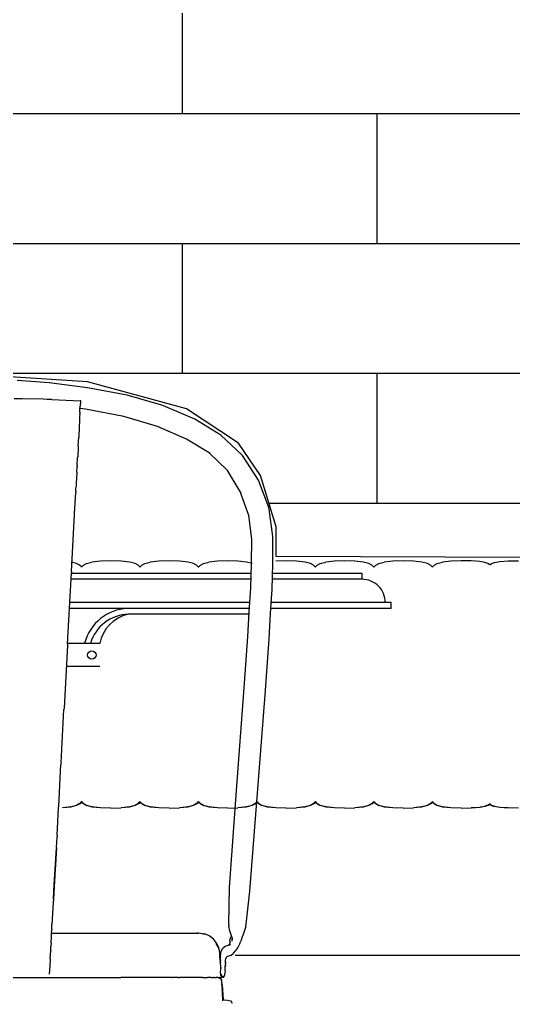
# Model space of a CAD drawing. Header units: millimetres. Extents: x 106699 to 122058, y 158555 to 162844.
# Drawn here: x 108373.5 to 108409.6, y 159706.3 to 159778.1 of the extents above; entities that cross this region are included whole.
import ezdxf

# ---------------------------------------------------------------- set-up
doc = ezdxf.new("R2010")
doc.units = ezdxf.units.MM
doc.layers.add('area', color=200, linetype='Continuous', plot=False)
doc.layers.add('S2000-002 Çizgi', color=7, linetype='Continuous')

# ---------------------------------------------------------------- blocks, each defined once
blk = doc.blocks.new('A$C058531cf')
at = {"layer": 'S2000-002 Çizgi'}
for p, q in [((35.896, 85.236), (33.56, 85.407)), ((38.699, 84.892), (35.896, 85.236)), ((41.593, 84.35), (38.699, 84.892)), ((33.935, 84.07), (33.357, 84.085)), ((35.457, 84.043), (33.935, 84.07)), ((44.203, 83.584), (41.593, 84.35)), ((35.764, 84.035), (35.457, 84.043)), ((36.099, 84.023), (35.764, 84.035)), ((36.099, 84.023), (38.157, 83.938)), ((38.11, 83.377), (38.091, 83.379)), ((38.142, 83.373), (38.128, 83.374)), ((38.149, 83.246), (38.159, 83.371)), ((38.159, 83.371), (38.15, 83.372)), ((38.179, 83.937), (38.157, 83.938)), ((38.159, 83.377), (38.17, 83.503)), ((38.159, 83.371), (38.159, 83.377)), ((38.562, 83.32), (38.159, 83.371)), ((38.17, 83.503), (38.18, 83.615)), ((38.198, 83.937), (38.179, 83.937)), ((38.18, 83.615), (38.191, 83.706)), ((38.191, 83.706), (38.2, 83.777)), ((38.213, 83.937), (38.198, 83.937)), ((38.2, 83.777), (38.207, 83.83)), ((38.207, 83.83), (38.213, 83.874)), ((38.219, 83.936), (38.213, 83.937)), ((38.216, 83.895), (38.213, 83.874)), ((38.216, 83.895), (38.217, 83.904)), ((38.217, 83.904), (38.219, 83.914)), ((38.221, 83.933), (38.219, 83.936)), ((38.219, 83.914), (38.22, 83.922)), ((38.22, 83.922), (38.221, 83.928)), ((38.221, 83.928), (38.221, 83.933)), ((44.24, 83.567), (44.203, 83.584)), ((46.532, 82.592), (44.24, 83.567)), ((38.121, 82.8), (38.118, 82.577)), ((38.129, 82.939), (38.121, 82.8)), ((38.129, 82.939), (38.131, 82.995)), ((38.138, 83.116), (38.131, 82.995)), ((38.138, 83.12), (38.139, 83.133)), ((38.138, 83.116), (38.138, 83.12)), ((38.139, 83.133), (38.149, 83.246)), ((41.349, 82.792), (38.562, 83.32)), ((43.816, 82.057), (41.349, 82.792)), ((38.092, 81.938), (38.065, 81.379)), ((38.098, 82.053), (38.092, 81.938)), ((38.11, 82.448), (38.098, 82.053)), ((38.118, 82.577), (38.11, 82.448)), ((45.928, 81.143), (43.816, 82.057)), ((48.443, 81.431), (46.532, 82.592)), ((38.024, 80.629), (38.058, 81.271)), ((38.065, 81.379), (38.058, 81.271)), ((49.977, 79.994), (48.443, 81.431)), ((38.018, 80.527), (37.983, 79.878)), ((38.024, 80.629), (38.018, 80.527)), ((47.572, 80.125), (45.928, 81.143)), ((37.947, 79.213), (37.978, 79.782)), ((37.983, 79.878), (37.978, 79.782)), ((47.646, 80.08), (47.572, 80.125)), ((48.908, 78.836), (47.572, 80.125)), ((50.017, 79.941), (49.977, 79.994)), ((51.183, 78.132), (50.017, 79.941)), ((37.92, 78.717), (37.942, 79.122)), ((37.947, 79.213), (37.942, 79.122)), ((37.899, 78.325), (37.894, 78.241)), ((37.915, 78.63), (37.899, 78.325)), ((37.92, 78.717), (37.915, 78.63)), ((49.853, 77.31), (48.908, 78.836)), ((37.857, 77.562), (37.862, 77.645)), ((37.875, 77.888), (37.862, 77.645)), ((37.88, 77.972), (37.875, 77.888)), ((37.894, 78.241), (37.88, 77.972)), ((51.925, 76.14), (51.183, 78.132)), ((37.757, 75.713), (37.84, 77.249)), ((37.845, 77.332), (37.84, 77.249)), ((37.845, 77.332), (37.857, 77.562)), ((49.907, 77.224), (49.853, 77.31)), ((50.473, 75.547), (49.853, 77.31)), ((37.526, 71.468), (37.752, 75.628)), ((37.752, 75.628), (37.757, 75.713)), ((50.686, 73.842), (50.473, 75.547)), ((51.965, 76.016), (51.925, 76.14)), ((52.236, 74.025), (51.965, 76.016)), ((52.238, 72.089), (52.236, 74.025)), ((50.683, 72.048), (50.686, 73.842)), ((50.699, 73.735), (50.686, 73.842)), ((50.616, 70.284), (50.683, 72.048)), ((52.171, 70.189), (52.236, 72.015)), ((52.236, 72.015), (52.238, 72.089)), ((37.24, 66.196), (37.521, 71.377)), ((50.656, 71.326), (37.518, 71.326)), ((37.526, 71.468), (37.521, 71.377)), ((58.739, 71.326), (52.211, 71.326)), ((50.64, 70.901), (37.495, 70.901)), ((58.739, 70.901), (52.196, 70.901)), ((50.513, 68.514), (50.616, 70.284)), ((52.067, 68.391), (52.171, 70.189)), ((50.553, 69.199), (37.403, 69.199)), ((60.866, 69.199), (52.114, 69.199)), ((50.529, 68.774), (37.38, 68.774)), ((50.503, 68.348), (41.67, 68.348)), ((50.4, 66.688), (50.513, 68.514)), ((51.953, 66.543), (52.067, 68.391)), ((60.866, 68.774), (52.089, 68.774)), ((37.234, 66.098), (36.985, 61.497)), ((37.24, 66.196), (37.234, 66.098)), ((39.594, 66.221), (37.241, 66.221)), ((50.133, 62.961), (50.4, 66.688)), ((51.683, 62.79), (51.953, 66.543)), ((39.594, 64.519), (37.149, 64.519)), ((49.567, 55.486), (50.133, 62.961)), ((51.113, 55.276), (51.683, 62.79)), ((36.768, 57.502), (36.979, 61.391)), ((36.985, 61.497), (36.979, 61.391)), ((36.768, 57.502), (36.761, 57.387)), ((36.596, 54.343), (36.761, 57.387)), ((49.076, 48.388), (49.567, 55.486)), ((50.54, 48.134), (51.113, 55.276)), ((36.481, 52.214), (36.589, 54.217)), ((36.589, 54.217), (36.596, 54.343)), ((36.431, 51.308), (36.473, 52.097)), ((36.481, 52.214), (36.473, 52.097)), ((36.404, 50.931), (36.424, 51.241)), ((36.424, 51.241), (36.411, 50.944)), ((36.431, 51.308), (36.424, 51.241)), ((36.335, 49.701), (36.404, 50.931)), ((36.384, 50.44), (36.341, 49.697)), ((36.411, 50.944), (36.384, 50.44)), ((36.341, 49.697), (36.211, 47.568)), ((36.271, 48.612), (36.335, 49.701)), ((36.211, 47.568), (36.271, 48.612)), ((49.007, 45.682), (49.076, 48.388)), ((50.257, 45.498), (50.54, 48.134)), ((36.207, 47.559), (36.172, 46.931)), ((36.211, 47.568), (36.207, 47.559)), ((36.169, 46.917), (36.147, 46.501)), ((36.172, 46.931), (36.169, 46.917)), ((36.122, 46.052), (36.106, 45.677)), ((36.125, 46.073), (36.122, 46.052)), ((36.144, 46.482), (36.125, 46.073)), ((36.147, 46.501), (36.144, 46.482)), ((36.082, 45.051), (36.092, 45.29)), ((36.093, 45.338), (36.092, 45.294)), ((36.092, 45.29), (36.092, 45.294)), ((36.093, 45.338), (36.104, 45.648)), ((36.104, 45.648), (36.106, 45.677)), ((49.007, 45.682), (49.006, 45.561)), ((49.099, 45.217), (49.006, 45.561)), ((50.051, 44.922), (50.257, 45.498)), ((36.018, 45.051), (36.034, 45.051)), ((36.049, 45.051), (36.072, 45.051)), ((36.049, 44.479), (36.062, 44.678)), ((36.062, 44.678), (36.079, 44.979)), ((36.078, 45.051), (36.082, 45.051)), ((36.081, 45.023), (36.079, 44.979)), ((36.081, 45.023), (36.082, 45.051)), ((36.082, 45.051), (46.666, 45.051)), ((46.666, 45.051), (46.67, 45.049)), ((46.67, 45.049), (46.677, 45.051)), ((46.68, 45.048), (46.675, 45.049)), ((46.677, 45.051), (46.683, 45.048)), ((46.683, 45.048), (46.68, 45.048)), ((46.686, 45.048), (46.68, 45.048)), ((46.683, 45.048), (46.686, 45.048)), ((46.686, 45.048), (46.692, 45.051)), ((46.695, 45.047), (46.691, 45.047)), ((46.692, 45.051), (46.695, 45.047)), ((46.695, 45.047), (46.7, 45.046)), ((46.7, 45.046), (46.702, 45.05)), ((46.706, 45.045), (46.7, 45.046)), ((46.702, 45.05), (46.707, 45.051)), ((46.706, 45.045), (46.702, 45.05)), ((46.706, 45.045), (46.703, 45.046)), ((46.711, 45.046), (46.706, 45.045)), ((46.707, 45.051), (46.713, 45.048)), ((46.713, 45.048), (46.711, 45.046)), ((46.713, 45.048), (46.717, 45.048)), ((46.717, 45.048), (46.721, 45.051)), ((46.721, 45.051), (46.724, 45.047)), ((46.724, 45.047), (46.729, 45.047)), ((46.729, 45.047), (46.731, 45.051)), ((46.733, 45.048), (46.729, 45.047)), ((46.733, 45.048), (46.731, 45.051)), ((46.731, 45.051), (46.736, 45.049)), ((46.739, 45.047), (46.733, 45.048)), ((46.736, 45.049), (46.741, 45.051)), ((46.741, 45.051), (46.739, 45.047)), ((46.743, 45.048), (46.739, 45.047)), ((46.741, 45.051), (46.743, 45.048)), ((46.743, 45.048), (46.748, 45.048)), ((46.748, 45.048), (46.754, 45.051)), ((46.748, 45.048), (46.762, 45.048)), ((46.754, 45.051), (46.759, 45.05)), ((46.759, 45.05), (46.762, 45.048)), ((46.768, 45.051), (46.762, 45.048)), ((46.762, 45.048), (46.765, 45.05)), ((46.765, 45.05), (46.768, 45.051)), ((46.771, 45.049), (46.768, 45.051)), ((46.768, 45.051), (46.774, 45.05)), ((46.774, 45.05), (46.771, 45.049)), ((46.774, 45.05), (46.777, 45.051)), ((46.78, 45.049), (46.774, 45.05)), ((46.777, 45.051), (46.785, 45.051)), ((46.785, 45.051), (46.78, 45.049)), ((46.785, 45.051), (46.804, 45.051)), ((47.1, 44.999), (46.804, 45.051)), ((47.1, 44.999), (47.267, 44.999)), ((47.63, 44.845), (47.267, 44.999)), ((47.914, 44.605), (47.63, 44.845)), ((48.14, 44.299), (47.914, 44.605)), ((49.097, 44.464), (49.119, 44.631)), ((49.223, 44.868), (49.099, 45.217)), ((49.147, 44.701), (49.119, 44.631)), ((49.147, 44.701), (49.223, 44.868)), ((49.273, 44.667), (49.223, 44.868)), ((49.241, 44.563), (49.275, 44.658)), ((49.252, 44.47), (49.275, 44.658)), ((49.275, 44.658), (49.273, 44.667)), ((49.281, 44.635), (49.275, 44.658)), ((49.279, 44.627), (49.281, 44.635)), ((49.292, 44.591), (49.279, 44.627)), ((50.024, 44.85), (49.894, 44.466)), ((50.024, 44.85), (50.051, 44.922)), ((36.012, 43.809), (36.022, 43.994)), ((36.023, 44.012), (36.022, 44.004)), ((36.022, 43.994), (36.022, 44.004)), ((36.023, 44.012), (36.026, 44.072)), ((36.042, 44.362), (36.026, 44.082)), ((36.026, 44.075), (36.026, 44.082)), ((36.026, 44.078), (36.026, 44.082)), ((36.026, 44.072), (36.026, 44.078)), ((36.026, 44.075), (36.026, 44.078)), ((36.026, 44.072), (36.026, 44.075)), ((36.042, 44.362), (36.047, 44.443)), ((36.047, 44.443), (36.049, 44.479)), ((48.277, 44.004), (48.098, 44.299)), ((48.274, 44.004), (48.098, 44.299)), ((48.277, 44.004), (48.101, 44.299)), ((48.277, 44.004), (48.106, 44.299)), ((48.28, 44.004), (48.106, 44.299)), ((48.28, 44.004), (48.11, 44.299)), ((48.28, 44.004), (48.115, 44.299)), ((48.28, 44.004), (48.118, 44.299)), ((48.286, 44.003), (48.121, 44.299)), ((48.28, 44.004), (48.121, 44.299)), ((48.286, 44.003), (48.125, 44.299)), ((48.286, 44.003), (48.129, 44.299)), ((48.29, 44.004), (48.134, 44.299)), ((48.286, 44.003), (48.134, 44.299)), ((48.29, 44.004), (48.14, 44.299)), ((48.34, 43.797), (48.274, 44.004)), ((48.34, 43.797), (48.277, 44.004)), ((48.34, 43.797), (48.28, 44.004)), ((48.347, 43.795), (48.28, 44.004)), ((48.347, 43.795), (48.286, 44.003)), ((48.347, 43.795), (48.29, 44.004)), ((48.483, 43.795), (48.582, 43.966)), ((48.606, 43.996), (48.582, 43.966)), ((48.606, 43.996), (48.738, 44.116)), ((48.738, 44.116), (48.887, 44.162)), ((48.887, 44.162), (49.029, 44.204)), ((49.007, 44.177), (49.029, 44.204)), ((49.029, 44.204), (49.053, 44.228)), ((49.053, 44.228), (49.094, 44.273)), ((49.07, 44.167), (49.083, 44.237)), ((49.093, 44.26), (49.083, 44.237)), ((49.097, 44.464), (49.088, 44.38)), ((49.102, 44.301), (49.088, 44.38)), ((49.093, 44.26), (49.094, 44.273)), ((49.094, 44.273), (49.098, 44.278)), ((49.102, 44.301), (49.097, 44.285)), ((49.098, 44.278), (49.097, 44.285)), ((49.104, 44.256), (49.098, 44.278)), ((49.104, 44.256), (49.102, 44.231)), ((49.55, 43.804), (49.679, 43.995)), ((49.679, 43.995), (49.815, 44.27)), ((49.815, 44.27), (49.894, 44.466)), ((35.974, 43.116), (35.93, 42.311)), ((35.975, 43.145), (35.974, 43.116)), ((35.977, 43.175), (35.975, 43.145)), ((35.977, 43.175), (36.01, 43.785)), ((36.01, 43.785), (36.011, 43.795)), ((36.012, 43.809), (36.011, 43.795)), ((48.344, 43.795), (48.34, 43.797)), ((48.353, 43.627), (48.34, 43.797)), ((48.341, 43.606), (48.356, 43.528)), ((48.36, 43.627), (48.344, 43.795)), ((48.353, 43.627), (48.344, 43.795)), ((48.36, 43.627), (48.347, 43.795)), ((48.351, 43.438), (48.353, 43.467)), ((48.351, 43.438), (48.352, 43.429)), ((48.352, 43.429), (48.352, 43.425)), ((48.352, 43.425), (48.355, 43.401)), ((48.36, 43.624), (48.353, 43.627)), ((48.357, 43.624), (48.353, 43.627)), ((48.354, 43.49), (48.353, 43.477)), ((48.356, 43.477), (48.353, 43.473)), ((48.353, 43.477), (48.353, 43.473)), ((48.353, 43.477), (48.357, 43.473)), ((48.353, 43.469), (48.357, 43.473)), ((48.353, 43.473), (48.353, 43.467)), ((48.353, 43.467), (48.357, 43.464)), ((48.355, 43.494), (48.354, 43.49)), ((48.358, 43.493), (48.354, 43.49)), ((48.354, 43.49), (48.356, 43.477)), ((48.362, 43.51), (48.355, 43.514)), ((48.355, 43.505), (48.355, 43.514)), ((48.358, 43.499), (48.355, 43.505)), ((48.358, 43.499), (48.355, 43.494)), ((48.361, 43.391), (48.355, 43.401)), ((48.357, 43.249), (48.355, 43.401)), ((48.356, 43.606), (48.36, 43.616)), ((48.356, 43.606), (48.364, 43.565)), ((48.363, 43.529), (48.356, 43.528)), ((48.356, 43.477), (48.362, 43.472)), ((48.356, 43.477), (48.364, 43.474)), ((48.357, 43.624), (48.36, 43.616)), ((48.357, 43.473), (48.362, 43.469)), ((48.357, 43.464), (48.362, 43.411)), ((48.357, 43.249), (48.38, 43.11)), ((48.358, 43.493), (48.358, 43.499)), ((48.362, 43.411), (48.358, 43.401)), ((48.361, 43.391), (48.358, 43.401)), ((48.36, 43.624), (48.36, 43.627)), ((48.36, 43.624), (48.36, 43.616)), ((48.36, 43.616), (48.36, 43.606)), ((48.36, 43.606), (48.364, 43.565)), ((48.361, 43.391), (48.361, 43.381)), ((48.361, 43.381), (48.364, 43.279)), ((48.362, 43.51), (48.364, 43.515)), ((48.362, 43.506), (48.362, 43.51)), ((48.362, 43.506), (48.365, 43.509)), ((48.362, 43.506), (48.362, 43.502)), ((48.366, 43.505), (48.362, 43.502)), ((48.362, 43.497), (48.362, 43.502)), ((48.369, 43.494), (48.362, 43.497)), ((48.364, 43.474), (48.362, 43.469)), ((48.362, 43.469), (48.368, 43.471)), ((48.362, 43.469), (48.363, 43.466)), ((48.362, 43.411), (48.362, 43.401)), ((48.364, 43.565), (48.363, 43.553)), ((48.363, 43.553), (48.365, 43.548)), ((48.364, 43.544), (48.363, 43.536)), ((48.363, 43.536), (48.365, 43.531)), ((48.365, 43.531), (48.363, 43.529)), ((48.365, 43.524), (48.363, 43.529)), ((48.363, 43.529), (48.364, 43.522)), ((48.363, 43.466), (48.368, 43.463)), ((48.365, 43.463), (48.363, 43.466)), ((48.365, 43.548), (48.364, 43.544)), ((48.367, 43.528), (48.364, 43.522)), ((48.364, 43.522), (48.364, 43.515)), ((48.364, 43.515), (48.368, 43.514)), ((48.368, 43.51), (48.364, 43.515)), ((48.365, 43.509), (48.364, 43.515)), ((48.364, 43.474), (48.369, 43.475)), ((48.365, 43.463), (48.364, 43.458)), ((48.364, 43.458), (48.365, 43.455)), ((48.365, 43.531), (48.367, 43.528)), ((48.368, 43.521), (48.365, 43.524)), ((48.365, 43.463), (48.369, 43.459)), ((48.365, 43.455), (48.369, 43.459)), ((48.365, 43.455), (48.37, 43.457)), ((48.365, 43.452), (48.365, 43.455)), ((48.366, 43.505), (48.368, 43.51)), ((48.367, 43.528), (48.368, 43.521)), ((48.367, 43.482), (48.368, 43.49)), ((48.369, 43.475), (48.367, 43.482)), ((48.368, 43.521), (48.368, 43.514)), ((48.369, 43.507), (48.368, 43.514)), ((48.368, 43.51), (48.368, 43.514)), ((48.369, 43.507), (48.368, 43.51)), ((48.368, 43.49), (48.369, 43.494)), ((48.368, 43.471), (48.371, 43.467)), ((48.368, 43.463), (48.371, 43.467)), ((48.369, 43.459), (48.368, 43.463)), ((48.368, 43.463), (48.372, 43.46)), ((48.368, 43.446), (48.372, 43.45)), ((48.368, 43.446), (48.373, 43.44)), ((48.37, 43.439), (48.368, 43.446)), ((48.369, 43.442), (48.368, 43.446)), ((48.369, 43.503), (48.369, 43.507)), ((48.369, 43.497), (48.369, 43.503)), ((48.369, 43.494), (48.369, 43.497)), ((48.37, 43.487), (48.369, 43.494)), ((48.369, 43.481), (48.37, 43.487)), ((48.37, 43.473), (48.369, 43.481)), ((48.369, 43.459), (48.372, 43.46)), ((48.371, 43.467), (48.37, 43.473)), ((48.37, 43.457), (48.372, 43.45)), ((48.371, 43.467), (48.372, 43.46)), ((48.373, 43.44), (48.371, 43.436)), ((48.371, 43.436), (48.373, 43.43)), ((48.372, 43.46), (48.373, 43.454)), ((48.372, 43.46), (48.374, 43.456)), ((48.374, 43.456), (48.372, 43.45)), ((48.373, 43.454), (48.372, 43.45)), ((48.374, 43.426), (48.373, 43.43)), ((48.374, 43.456), (48.377, 43.455)), ((48.374, 43.426), (48.383, 43.395)), ((48.374, 43.426), (48.391, 43.396)), ((48.374, 43.426), (48.395, 43.396)), ((48.377, 43.455), (48.395, 43.396)), ((48.377, 43.108), (48.382, 43.113)), ((48.38, 43.11), (48.377, 43.108)), ((48.381, 43.096), (48.377, 43.108)), ((48.378, 43.096), (48.377, 43.108)), ((48.38, 43.11), (48.382, 43.113)), ((48.384, 43.096), (48.38, 43.11)), ((48.38, 43.11), (48.381, 43.096)), ((48.382, 43.113), (48.382, 43.138)), ((48.395, 43.346), (48.383, 43.395)), ((48.384, 43.243), (48.387, 43.249)), ((48.384, 43.243), (48.385, 43.249)), ((48.384, 43.243), (48.384, 43.224)), ((48.384, 43.224), (48.384, 43.228)), ((48.384, 43.216), (48.384, 43.224)), ((48.388, 43.178), (48.384, 43.216)), ((48.385, 43.266), (48.385, 43.28)), ((48.385, 43.266), (48.385, 43.269)), ((48.385, 43.253), (48.385, 43.266)), ((48.387, 43.249), (48.385, 43.253)), ((48.389, 43.175), (48.388, 43.178)), ((48.391, 43.151), (48.389, 43.175)), ((48.401, 43.346), (48.391, 43.396)), ((48.392, 43.132), (48.391, 43.151)), ((48.392, 43.107), (48.392, 43.132)), ((48.398, 43.097), (48.392, 43.107)), ((48.407, 43.354), (48.395, 43.396)), ((48.404, 43.259), (48.395, 43.346)), ((48.398, 43.097), (48.405, 43.106)), ((48.406, 43.333), (48.401, 43.346)), ((48.401, 43.166), (48.404, 43.252)), ((48.404, 43.349), (48.407, 43.354)), ((48.404, 43.349), (48.404, 43.345)), ((48.406, 43.333), (48.404, 43.345)), ((48.404, 43.259), (48.405, 43.313)), ((48.404, 43.252), (48.404, 43.259)), ((48.409, 43.157), (48.404, 43.252)), ((48.406, 43.333), (48.405, 43.313)), ((48.418, 43.252), (48.405, 43.313)), ((48.414, 43.252), (48.405, 43.313)), ((48.405, 43.106), (48.409, 43.157)), ((48.407, 43.354), (48.421, 43.541)), ((48.41, 43.085), (48.416, 43.106)), ((48.41, 43.085), (48.413, 43.105)), ((48.413, 43.105), (48.419, 43.154)), ((48.418, 43.233), (48.414, 43.252)), ((48.415, 43.157), (48.418, 43.16)), ((48.419, 43.154), (48.415, 43.157)), ((48.416, 43.207), (48.418, 43.233)), ((48.416, 43.193), (48.416, 43.207)), ((48.417, 43.179), (48.416, 43.193)), ((48.416, 43.106), (48.418, 43.156)), ((48.416, 43.106), (48.419, 43.154)), ((48.417, 43.176), (48.417, 43.179)), ((48.418, 43.168), (48.417, 43.176)), ((48.418, 43.233), (48.418, 43.252)), ((48.418, 43.16), (48.418, 43.168)), ((48.418, 43.156), (48.418, 43.16)), ((48.421, 43.541), (48.468, 43.74)), ((48.483, 43.795), (48.468, 43.74)), ((48.785, 43.094), (48.803, 43.192)), ((48.793, 43.168), (48.803, 43.192)), ((48.803, 43.192), (48.843, 43.293)), ((48.821, 43.268), (48.843, 43.293)), ((48.843, 43.293), (48.91, 43.369)), ((48.91, 43.369), (49.039, 43.407)), ((49.039, 43.407), (49.188, 43.449)), ((49.188, 43.449), (49.337, 43.565)), ((49.337, 43.565), (49.368, 43.591)), ((49.368, 43.591), (49.515, 43.755)), ((49.515, 43.755), (49.55, 43.804)), ((48.378, 43.096), (48.378, 43.072)), ((48.379, 43.069), (48.378, 43.072)), ((48.379, 43.055), (48.379, 43.069)), ((48.379, 43.055), (48.389, 43.033)), ((48.381, 43.096), (48.389, 43.033)), ((48.382, 43.023), (48.387, 43.03)), ((48.384, 43.096), (48.389, 43.033)), ((48.393, 42.993), (48.384, 43.003)), ((48.387, 43.03), (48.389, 43.033)), ((48.387, 43.03), (48.39, 43.023)), ((48.39, 43.023), (48.388, 43.019)), ((48.392, 43.008), (48.388, 43.019)), ((48.389, 43.033), (48.396, 43.044)), ((48.39, 43.02), (48.396, 43.028)), ((48.39, 43.023), (48.396, 43.028)), ((48.39, 43.023), (48.39, 43.02)), ((48.392, 43.008), (48.39, 43.02)), ((48.391, 43.003), (48.392, 43.008)), ((48.395, 42.997), (48.391, 43.003)), ((48.393, 43.004), (48.392, 43.008)), ((48.395, 43.002), (48.393, 43.004)), ((48.395, 42.997), (48.393, 43.004)), ((48.397, 42.984), (48.393, 42.993)), ((48.4, 43.064), (48.395, 43.059)), ((48.395, 43.059), (48.396, 43.063)), ((48.401, 43.057), (48.395, 43.059)), ((48.395, 43.059), (48.396, 43.057)), ((48.401, 43), (48.395, 43.002)), ((48.395, 42.892), (48.398, 42.971)), ((48.401, 43.077), (48.396, 43.072)), ((48.4, 43.068), (48.396, 43.072)), ((48.396, 43.068), (48.4, 43.072)), ((48.396, 43.072), (48.396, 43.068)), ((48.396, 43.068), (48.397, 43.07)), ((48.396, 43.063), (48.4, 43.068)), ((48.396, 43.063), (48.396, 43.068)), ((48.401, 43.06), (48.396, 43.063)), ((48.396, 43.057), (48.401, 43.06)), ((48.401, 43.053), (48.396, 43.057)), ((48.397, 43.05), (48.396, 43.057)), ((48.396, 43.044), (48.401, 43.049)), ((48.396, 43.031), (48.401, 43.035)), ((48.396, 43.031), (48.397, 43.034)), ((48.401, 43.03), (48.396, 43.031)), ((48.396, 43.028), (48.396, 43.031)), ((48.4, 43.026), (48.396, 43.031)), ((48.397, 43.076), (48.398, 43.081)), ((48.401, 43.077), (48.397, 43.07)), ((48.397, 43.07), (48.4, 43.064)), ((48.401, 43.049), (48.397, 43.053)), ((48.401, 43.049), (48.397, 43.05)), ((48.397, 43.034), (48.401, 43.039)), ((48.401, 43.03), (48.397, 43.034)), ((48.401, 42.992), (48.397, 42.984)), ((48.398, 42.971), (48.397, 42.984)), ((48.398, 43.097), (48.398, 43.081)), ((48.398, 43.09), (48.398, 43.097)), ((48.401, 43.077), (48.398, 43.081)), ((48.401, 43.053), (48.398, 43.059)), ((48.4, 43.072), (48.401, 43.077)), ((48.4, 43.072), (48.4, 43.068)), ((48.4, 43.064), (48.4, 43.068)), ((48.401, 43.06), (48.4, 43.064)), ((48.4, 43.023), (48.401, 43.03)), ((48.4, 43.026), (48.401, 43.03)), ((48.4, 43.023), (48.4, 43.026)), ((48.4, 43.017), (48.4, 43.023)), ((48.4, 43.013), (48.4, 43.017)), ((48.401, 43.011), (48.4, 43.013)), ((48.401, 43.053), (48.401, 43.06)), ((48.401, 43.053), (48.401, 43.057)), ((48.401, 43.049), (48.401, 43.053)), ((48.401, 43.049), (48.401, 43.039)), ((48.401, 43.035), (48.401, 43.039)), ((48.401, 43), (48.401, 43.011)), ((48.401, 42.997), (48.401, 43)), ((48.401, 42.992), (48.401, 42.997)), ((48.402, 42.989), (48.401, 42.997)), ((48.402, 42.989), (48.401, 42.992)), ((48.409, 42.938), (48.402, 42.989)), ((48.409, 42.924), (48.409, 42.938)), ((48.409, 42.924), (48.409, 42.928)), ((48.409, 42.918), (48.409, 42.924)), ((48.41, 42.914), (48.409, 42.918)), ((48.409, 42.909), (48.41, 42.914)), ((48.409, 42.909), (48.409, 42.901)), ((48.412, 42.896), (48.409, 42.901)), ((48.41, 43.065), (48.41, 43.085)), ((48.41, 42.893), (48.412, 42.896)), ((48.41, 42.888), (48.413, 42.893)), ((48.41, 42.888), (48.41, 42.893)), ((48.414, 42.875), (48.41, 42.888)), ((48.41, 42.888), (48.411, 42.874)), ((48.41, 42.87), (48.414, 42.875)), ((48.41, 42.87), (48.411, 42.874)), ((48.414, 42.819), (48.41, 42.87)), ((48.414, 42.872), (48.411, 42.874)), ((48.413, 42.893), (48.412, 42.896)), ((48.414, 42.872), (48.414, 42.875)), ((48.414, 42.819), (48.414, 42.872)), ((48.423, 42.701), (48.414, 42.819)), ((48.425, 42.703), (48.414, 42.819)), ((48.427, 42.694), (48.423, 42.701)), ((48.423, 42.689), (48.427, 42.694)), ((48.427, 42.684), (48.423, 42.689)), ((48.427, 42.694), (48.425, 42.703)), ((48.426, 42.649), (48.427, 42.68)), ((48.431, 42.595), (48.426, 42.649)), ((48.427, 42.691), (48.427, 42.694)), ((48.427, 42.684), (48.427, 42.691)), ((48.427, 42.686), (48.427, 42.691)), ((48.427, 42.68), (48.427, 42.684)), ((48.427, 42.673), (48.427, 42.68)), ((48.433, 42.575), (48.431, 42.595)), ((48.433, 42.564), (48.433, 42.575)), ((48.435, 42.561), (48.433, 42.564)), ((48.435, 42.561), (48.438, 42.534)), ((48.435, 42.373), (48.437, 42.386)), ((48.435, 42.373), (48.44, 42.386)), ((48.436, 42.528), (48.438, 42.534)), ((48.443, 42.477), (48.436, 42.528)), ((48.44, 42.477), (48.436, 42.528)), ((48.437, 42.415), (48.438, 42.449)), ((48.438, 42.411), (48.437, 42.415)), ((48.437, 42.386), (48.438, 42.411)), ((48.438, 42.534), (48.438, 42.541)), ((48.44, 42.473), (48.438, 42.449)), ((48.44, 42.386), (48.438, 42.411)), ((48.44, 42.473), (48.44, 42.477)), ((48.44, 42.473), (48.443, 42.477)), ((48.741, 42.945), (48.757, 42.919)), ((48.741, 42.303), (48.747, 42.404)), ((48.748, 42.613), (48.743, 42.608)), ((48.747, 42.404), (48.752, 42.496)), ((48.748, 42.613), (48.76, 42.634)), ((48.752, 42.496), (48.758, 42.593)), ((48.757, 42.919), (48.762, 42.895)), ((48.758, 42.593), (48.76, 42.634)), ((48.76, 42.634), (48.764, 42.641)), ((48.763, 42.707), (48.765, 42.754)), ((48.764, 42.641), (48.763, 42.707)), ((48.773, 42.685), (48.764, 42.641)), ((48.765, 42.754), (48.768, 42.784)), ((48.778, 42.972), (48.768, 42.808)), ((48.775, 42.775), (48.768, 42.808)), ((48.768, 42.784), (48.768, 42.808)), ((48.773, 42.685), (48.775, 42.775)), ((48.778, 42.972), (48.785, 43.094)), ((33.252, 41.811), (41.13, 41.811)), ((35.913, 42.056), (35.914, 42.072)), ((35.914, 42.072), (35.918, 42.135)), ((35.918, 42.135), (35.92, 42.161)), ((35.92, 42.161), (35.924, 42.219)), ((35.93, 42.311), (35.924, 42.219)), ((41.13, 41.811), (41.134, 41.811)), ((41.134, 41.811), (41.138, 41.811)), ((44.824, 41.811), (41.138, 41.811)), ((44.824, 41.811), (44.885, 41.811)), ((44.973, 41.811), (44.885, 41.811)), ((45.315, 41.811), (44.973, 41.811)), ((45.315, 41.811), (45.409, 41.811)), ((46.629, 41.811), (45.409, 41.811)), ((46.666, 41.811), (46.629, 41.811)), ((47.103, 41.811), (46.666, 41.811)), ((47.103, 41.811), (47.128, 41.811)), ((47.128, 41.811), (47.166, 41.811)), ((47.166, 41.811), (47.372, 41.811)), ((47.372, 41.811), (47.449, 41.81)), ((47.667, 41.811), (47.449, 41.81)), ((47.723, 41.811), (47.667, 41.811)), ((47.723, 41.811), (47.751, 41.811)), ((47.751, 41.811), (47.792, 41.811)), ((47.792, 41.811), (47.805, 41.81)), ((47.805, 41.81), (47.824, 41.811)), ((47.824, 41.811), (47.832, 41.811)), ((47.832, 41.811), (47.836, 41.811)), ((47.836, 41.811), (47.856, 41.811)), ((47.856, 41.811), (47.868, 41.811)), ((47.868, 41.811), (47.888, 41.811)), ((47.895, 41.811), (47.888, 41.811)), ((47.895, 41.811), (47.901, 41.811)), ((47.909, 41.811), (47.901, 41.811)), ((47.955, 41.811), (47.909, 41.811)), ((47.973, 41.811), (47.955, 41.811)), ((47.976, 41.811), (47.973, 41.811)), ((47.976, 41.811), (48, 41.811)), ((48, 41.811), (48.009, 41.811)), ((48.009, 41.811), (48.061, 41.81)), ((48.061, 41.81), (48.102, 41.811)), ((48.111, 41.811), (48.102, 41.811)), ((48.129, 41.811), (48.111, 41.811)), ((48.206, 41.811), (48.129, 41.811)), ((48.206, 41.811), (48.215, 41.81)), ((48.232, 41.811), (48.215, 41.81)), ((48.232, 41.811), (48.238, 41.811)), ((48.238, 41.811), (48.245, 41.811)), ((48.245, 41.811), (48.256, 41.811)), ((48.256, 41.811), (48.261, 41.811)), ((48.261, 41.811), (48.267, 41.811)), ((48.267, 41.811), (48.27, 41.811)), ((48.274, 41.811), (48.267, 41.811)), ((48.27, 41.811), (48.274, 41.811)), ((48.274, 41.811), (48.277, 41.811)), ((48.277, 41.811), (48.281, 41.811)), ((48.281, 41.811), (48.287, 41.811)), ((48.287, 41.811), (48.29, 41.811)), ((48.29, 41.811), (48.293, 41.811)), ((48.293, 41.811), (48.309, 41.811)), ((48.309, 41.811), (48.312, 41.811)), ((48.312, 41.811), (48.318, 41.811)), ((48.318, 41.811), (48.334, 41.811)), ((48.34, 41.746), (48.318, 41.811)), ((48.36, 41.811), (48.334, 41.811)), ((48.404, 41.725), (48.34, 41.746)), ((48.36, 41.811), (48.457, 41.823)), ((48.469, 41.712), (48.404, 41.725)), ((48.413, 42.108), (48.415, 42.146)), ((48.413, 42.108), (48.416, 42.085)), ((48.413, 42.083), (48.416, 42.085)), ((48.422, 42.062), (48.413, 42.083)), ((48.415, 42.146), (48.417, 42.15)), ((48.422, 42.062), (48.416, 42.085)), ((48.417, 42.156), (48.418, 42.196)), ((48.417, 42.15), (48.417, 42.156)), ((48.418, 42.213), (48.419, 42.235)), ((48.418, 42.196), (48.418, 42.213)), ((48.419, 42.235), (48.437, 42.367)), ((48.439, 41.983), (48.422, 42.062)), ((48.422, 42.062), (48.442, 41.984)), ((48.437, 42.367), (48.435, 42.373)), ((48.472, 41.918), (48.439, 41.983)), ((48.442, 41.984), (48.472, 41.918)), ((48.457, 41.823), (48.486, 41.861)), ((48.493, 41.673), (48.469, 41.712)), ((48.489, 41.673), (48.469, 41.712)), ((48.487, 41.992), (48.472, 42.05)), ((48.472, 41.918), (48.473, 41.915)), ((48.473, 41.915), (48.508, 41.868)), ((48.486, 41.861), (48.473, 41.915)), ((48.497, 41.97), (48.487, 41.992)), ((48.488, 41.621), (48.489, 41.673)), ((48.488, 41.621), (48.493, 41.673)), ((48.492, 41.621), (48.493, 41.673)), ((48.496, 41.621), (48.493, 41.673)), ((48.508, 41.868), (48.548, 41.84)), ((48.547, 41.882), (48.531, 41.905)), ((48.548, 41.84), (48.588, 41.831)), ((48.588, 41.831), (48.626, 41.845)), ((48.591, 41.853), (48.589, 41.854)), ((48.623, 41.87), (48.618, 41.862)), ((48.626, 41.845), (48.661, 41.878)), ((48.641, 41.906), (48.637, 41.899)), ((48.656, 41.949), (48.65, 41.932)), ((48.661, 41.878), (48.69, 41.932)), ((48.69, 41.932), (48.698, 41.957)), ((48.712, 42.002), (48.698, 41.957)), ((48.712, 42.002), (48.72, 42.027)), ((48.72, 42.027), (48.731, 42.108)), ((48.741, 42.303), (48.731, 42.108)), ((48.486, 41.569), (48.488, 41.621)), ((48.494, 41.569), (48.492, 41.621)), ((48.498, 41.569), (48.492, 41.621)), ((48.501, 41.569), (48.496, 41.621)), ((48.498, 41.569), (48.496, 41.621)), ((48.502, 41.497), (48.498, 41.569)), ((48.502, 41.497), (48.501, 41.569)), ((48.502, 41.477), (48.502, 41.497)), ((48.505, 41.444), (48.502, 41.477)), ((48.506, 41.438), (48.503, 41.433)), ((48.503, 41.433), (48.506, 41.429)), ((48.506, 41.438), (48.505, 41.444)), ((48.506, 41.429), (48.506, 41.426)), ((48.506, 41.426), (48.506, 41.418)), ((48.506, 41.418), (48.506, 41.415)), ((48.506, 41.415), (48.507, 41.407)), ((48.507, 41.407), (48.507, 41.398)), ((48.507, 41.398), (48.507, 41.394)), ((48.507, 41.394), (48.508, 41.373)), ((48.509, 41.356), (48.508, 41.373)), ((48.521, 41.292), (48.509, 41.356)), ((48.524, 41.15), (48.509, 41.356)), ((48.521, 41.292), (48.602, 40.191)), ((48.521, 41.139), (48.523, 41.144)), ((48.521, 41.136), (48.521, 41.139)), ((48.523, 41.135), (48.521, 41.139)), ((48.523, 41.144), (48.524, 41.15)), ((48.523, 41.144), (48.524, 41.14)), ((48.523, 41.135), (48.524, 41.14)), ((48.525, 41.107), (48.523, 41.135)), ((48.525, 41.107), (48.525, 41.073)), ((48.526, 41.054), (48.525, 41.073)), ((48.526, 41.054), (48.527, 41.018)), ((48.528, 41.002), (48.527, 41.018)), ((48.532, 40.989), (48.528, 41.002)), ((48.529, 40.969), (48.532, 40.989)), ((48.529, 40.969), (48.532, 40.916)), ((48.543, 40.838), (48.532, 40.989)), ((48.532, 40.916), (48.534, 40.888)), ((48.543, 40.838), (48.534, 40.888)), ((48.543, 40.817), (48.54, 40.839)), ((48.543, 40.838), (48.543, 40.817)), ((48.545, 40.797), (48.543, 40.817)), ((48.545, 40.791), (48.545, 40.797)), ((48.545, 40.755), (48.545, 40.791)), ((48.555, 40.639), (48.545, 40.755)), ((48.549, 40.64), (48.545, 40.755)), ((48.553, 40.533), (48.549, 40.64)), ((48.553, 40.519), (48.553, 40.533)), ((48.556, 40.601), (48.555, 40.639)), ((48.563, 40.504), (48.556, 40.601)), ((48.557, 40.44), (48.558, 40.446)), ((48.557, 40.44), (48.568, 40.259)), ((48.563, 40.504), (48.565, 40.46)), ((48.57, 40.385), (48.565, 40.46)), ((48.575, 40.128), (48.568, 40.259)), ((48.57, 40.385), (48.573, 40.328)), ((48.576, 40.284), (48.573, 40.328)), ((48.576, 40.284), (48.579, 40.217)), ((48.574, 40.117), (48.575, 40.128)), ((48.58, 40.203), (48.579, 40.217)), ((48.58, 40.197), (48.58, 40.203)), ((48.602, 40.191), (48.58, 40.203)), ((48.602, 40.191), (48.603, 40.183)), ((48.669, 40.153), (48.602, 40.191)), ((48.929, 40.148), (48.669, 40.153)), ((49.191, 40.098), (48.929, 40.148)), ((49.286, 39.914), (49.191, 40.098))]:
    blk.add_line(p, q, dxfattribs=at)
at = {"layer": 'S2000-002 Çizgi', "color": 8, "true_color": 0x7a7a7a}
for p, q in [((37.907, 72.046), (37.512, 72.155)), ((38.125, 71.927), (37.907, 72.046)), ((38.225, 71.829), (38.125, 71.927)), ((38.305, 71.829), (38.405, 71.927)), ((38.405, 71.927), (38.622, 72.046)), ((38.622, 72.046), (39.017, 72.155)), ((39.649, 72.22), (39.017, 72.155)), ((40.399, 72.242), (39.649, 72.22)), ((41.148, 72.22), (40.399, 72.242)), ((41.78, 72.155), (41.148, 72.22)), ((42.175, 72.046), (41.78, 72.155)), ((42.393, 71.927), (42.175, 72.046)), ((42.492, 71.829), (42.393, 71.927)), ((42.573, 71.829), (42.672, 71.927)), ((42.672, 71.927), (42.89, 72.046)), ((42.89, 72.046), (43.285, 72.155)), ((43.916, 72.22), (43.285, 72.155)), ((44.666, 72.242), (43.916, 72.22)), ((45.416, 72.22), (44.666, 72.242)), ((46.047, 72.155), (45.416, 72.22)), ((46.442, 72.046), (46.047, 72.155)), ((46.66, 71.927), (46.442, 72.046)), ((46.759, 71.829), (46.66, 71.927)), ((46.84, 71.829), (46.94, 71.927)), ((46.94, 71.927), (47.157, 72.046)), ((47.157, 72.046), (47.552, 72.155)), ((48.184, 72.22), (47.552, 72.155)), ((48.933, 72.242), (48.184, 72.22)), ((49.683, 72.22), (48.933, 72.242)), ((50.315, 72.155), (49.683, 72.22)), ((50.71, 72.046), (50.315, 72.155)), ((53.201, 72.242), (52.451, 72.22)), ((53.951, 72.22), (53.201, 72.242)), ((54.582, 72.155), (53.951, 72.22)), ((54.977, 72.046), (54.582, 72.155)), ((55.195, 71.927), (54.977, 72.046)), ((55.294, 71.829), (55.195, 71.927)), ((55.375, 71.829), (55.474, 71.927)), ((55.474, 71.927), (55.692, 72.046)), ((55.692, 72.046), (56.087, 72.155)), ((56.719, 72.22), (56.087, 72.155)), ((57.468, 72.242), (56.719, 72.22)), ((58.218, 72.22), (57.468, 72.242)), ((58.85, 72.155), (58.218, 72.22)), ((59.245, 72.046), (58.85, 72.155)), ((59.462, 71.927), (59.245, 72.046)), ((59.562, 71.829), (59.462, 71.927)), ((59.642, 71.829), (59.742, 71.927)), ((59.742, 71.927), (59.96, 72.046)), ((59.96, 72.046), (60.355, 72.155)), ((60.986, 72.22), (60.355, 72.155)), ((61.736, 72.242), (60.986, 72.22)), ((62.486, 72.22), (61.736, 72.242)), ((63.117, 72.155), (62.486, 72.22)), ((63.512, 72.046), (63.117, 72.155)), ((63.73, 71.927), (63.512, 72.046)), ((63.829, 71.829), (63.73, 71.927)), ((63.91, 71.829), (64.008, 71.927)), ((64.008, 71.927), (64.223, 72.046)), ((64.223, 72.046), (64.612, 72.155)), ((65.234, 72.22), (64.612, 72.155)), ((65.971, 72.246), (65.234, 72.22)), ((66.709, 72.236), (65.971, 72.246)), ((67.329, 72.194), (66.709, 72.236)), ((67.717, 72.124), (67.329, 72.194)), ((67.929, 72.048), (67.717, 72.124)), ((68.025, 71.985), (67.929, 72.048)), ((68.063, 71.957), (68.025, 71.985)), ((68.063, 71.957), (68.1, 71.985)), ((68.1, 71.985), (68.196, 72.048)), ((68.196, 72.048), (68.409, 72.124)), ((68.409, 72.124), (68.796, 72.194)), ((68.796, 72.194), (69.417, 72.236)), ((69.417, 72.236), (70.154, 72.246)), ((38.265, 71.786), (38.225, 71.829)), ((38.265, 71.786), (38.305, 71.829)), ((42.532, 71.786), (42.492, 71.829)), ((42.532, 71.786), (42.573, 71.829)), ((46.8, 71.786), (46.759, 71.829)), ((46.8, 71.786), (46.84, 71.829)), ((55.335, 71.786), (55.294, 71.829)), ((55.335, 71.786), (55.375, 71.829)), ((59.602, 71.786), (59.562, 71.829)), ((59.602, 71.786), (59.642, 71.829)), ((63.87, 71.786), (63.829, 71.829)), ((63.87, 71.786), (63.91, 71.829)), ((38.125, 54.522), (38.225, 54.622)), ((38.225, 54.622), (38.232, 54.636)), ((38.265, 54.624), (38.225, 54.583)), ((38.232, 54.636), (38.265, 54.666)), ((38.265, 54.672), (38.265, 54.666)), ((38.265, 54.666), (38.298, 54.636)), ((38.305, 54.583), (38.265, 54.624)), ((38.298, 54.636), (38.305, 54.622)), ((38.321, 54.611), (38.305, 54.622)), ((38.405, 54.526), (38.321, 54.611)), ((42.393, 54.522), (42.476, 54.611)), ((42.476, 54.611), (42.492, 54.622)), ((42.5, 54.636), (42.492, 54.627)), ((42.492, 54.622), (42.492, 54.627)), ((42.532, 54.624), (42.492, 54.583)), ((42.5, 54.636), (42.532, 54.666)), ((42.532, 54.666), (42.532, 54.672)), ((42.532, 54.666), (42.573, 54.627)), ((42.573, 54.583), (42.532, 54.624)), ((42.573, 54.627), (42.573, 54.622)), ((42.672, 54.522), (42.573, 54.622)), ((42.672, 54.526), (42.573, 54.622)), ((46.66, 54.522), (46.759, 54.622)), ((46.66, 54.526), (46.759, 54.622)), ((46.759, 54.627), (46.8, 54.666)), ((46.759, 54.622), (46.759, 54.627)), ((46.8, 54.624), (46.759, 54.583)), ((46.8, 54.672), (46.8, 54.666)), ((46.8, 54.666), (46.833, 54.636)), ((46.84, 54.583), (46.8, 54.624)), ((46.84, 54.627), (46.833, 54.636)), ((46.84, 54.627), (46.84, 54.622)), ((46.856, 54.611), (46.84, 54.622)), ((46.94, 54.522), (46.856, 54.611)), ((50.927, 54.522), (51.027, 54.622)), ((51.034, 54.636), (51.027, 54.627)), ((51.027, 54.622), (51.027, 54.627)), ((51.067, 54.624), (51.027, 54.583)), ((51.034, 54.636), (51.067, 54.666)), ((51.067, 54.666), (51.067, 54.672)), ((51.067, 54.666), (51.1, 54.636)), ((51.108, 54.583), (51.067, 54.624)), ((51.1, 54.636), (51.108, 54.622)), ((51.207, 54.522), (51.108, 54.622)), ((55.195, 54.522), (55.294, 54.622)), ((55.294, 54.622), (55.302, 54.636)), ((55.335, 54.624), (55.294, 54.583)), ((55.302, 54.636), (55.335, 54.666)), ((55.335, 54.666), (55.335, 54.672)), ((55.335, 54.666), (55.367, 54.636)), ((55.375, 54.583), (55.335, 54.624)), ((55.367, 54.636), (55.375, 54.622)), ((55.391, 54.611), (55.375, 54.622)), ((55.474, 54.526), (55.391, 54.611)), ((59.462, 54.522), (59.546, 54.611)), ((59.546, 54.611), (59.562, 54.622)), ((59.569, 54.636), (59.562, 54.627)), ((59.562, 54.622), (59.562, 54.627)), ((59.602, 54.624), (59.562, 54.583)), ((59.569, 54.636), (59.602, 54.666)), ((59.602, 54.666), (59.602, 54.672)), ((59.602, 54.666), (59.642, 54.627)), ((59.642, 54.583), (59.602, 54.624)), ((59.642, 54.627), (59.642, 54.622)), ((59.742, 54.522), (59.642, 54.622)), ((59.742, 54.526), (59.642, 54.622)), ((63.73, 54.522), (63.829, 54.622)), ((63.73, 54.526), (63.829, 54.622)), ((63.829, 54.627), (63.87, 54.666)), ((63.829, 54.622), (63.829, 54.627)), ((63.87, 54.624), (63.829, 54.583)), ((63.87, 54.672), (63.87, 54.666)), ((63.87, 54.666), (63.902, 54.636)), ((63.91, 54.583), (63.87, 54.624)), ((63.91, 54.627), (63.902, 54.636)), ((63.91, 54.622), (63.91, 54.627)), ((63.925, 54.611), (63.91, 54.622)), ((64.008, 54.522), (63.925, 54.611)), ((36.881, 54.223), (37.512, 54.29)), ((37.512, 54.274), (36.881, 54.213)), ((37.512, 54.29), (37.907, 54.401)), ((37.907, 54.377), (37.512, 54.274)), ((38.125, 54.522), (37.907, 54.401)), ((38.125, 54.49), (37.907, 54.377)), ((38.125, 54.49), (38.225, 54.583)), ((38.405, 54.49), (38.305, 54.583)), ((38.405, 54.522), (38.405, 54.526)), ((38.405, 54.522), (38.622, 54.401)), ((38.405, 54.49), (38.622, 54.377)), ((38.622, 54.401), (39.017, 54.29)), ((39.017, 54.274), (38.622, 54.377)), ((39.017, 54.29), (39.649, 54.223)), ((39.649, 54.213), (39.017, 54.274)), ((40.399, 54.192), (39.649, 54.213)), ((40.399, 54.192), (41.148, 54.213)), ((41.148, 54.223), (41.78, 54.29)), ((41.78, 54.274), (41.148, 54.213)), ((41.78, 54.29), (42.175, 54.401)), ((42.175, 54.377), (41.78, 54.274)), ((42.393, 54.522), (42.175, 54.401)), ((42.393, 54.49), (42.175, 54.377)), ((42.393, 54.49), (42.492, 54.583)), ((42.672, 54.49), (42.573, 54.583)), ((42.672, 54.522), (42.89, 54.401)), ((42.672, 54.49), (42.89, 54.377)), ((42.89, 54.401), (43.285, 54.29)), ((43.285, 54.274), (42.89, 54.377)), ((43.285, 54.29), (43.916, 54.223)), ((43.916, 54.213), (43.285, 54.274)), ((44.666, 54.192), (43.916, 54.213)), ((44.666, 54.192), (45.416, 54.213)), ((45.416, 54.223), (46.047, 54.29)), ((46.047, 54.274), (45.416, 54.213)), ((46.047, 54.29), (46.442, 54.401)), ((46.442, 54.377), (46.047, 54.274)), ((46.66, 54.522), (46.442, 54.401)), ((46.66, 54.49), (46.442, 54.377)), ((46.66, 54.49), (46.759, 54.583)), ((46.94, 54.49), (46.84, 54.583)), ((46.94, 54.522), (47.157, 54.401)), ((46.94, 54.49), (47.157, 54.377)), ((47.157, 54.401), (47.552, 54.29)), ((47.552, 54.274), (47.157, 54.377)), ((47.552, 54.29), (48.184, 54.223)), ((48.184, 54.213), (47.552, 54.274)), ((48.933, 54.192), (48.184, 54.213)), ((48.933, 54.192), (49.683, 54.213)), ((49.683, 54.223), (50.315, 54.29)), ((50.315, 54.274), (49.683, 54.213)), ((50.315, 54.29), (50.71, 54.401)), ((50.71, 54.377), (50.315, 54.274)), ((50.927, 54.522), (50.71, 54.401)), ((50.927, 54.49), (50.71, 54.377)), ((50.927, 54.49), (51.027, 54.583)), ((51.207, 54.49), (51.108, 54.583)), ((51.207, 54.522), (51.425, 54.401)), ((51.207, 54.49), (51.425, 54.377)), ((51.425, 54.401), (51.82, 54.29)), ((51.82, 54.274), (51.425, 54.377)), ((51.82, 54.29), (52.451, 54.223)), ((52.451, 54.213), (51.82, 54.274)), ((53.201, 54.192), (52.451, 54.213)), ((53.201, 54.192), (53.951, 54.213)), ((53.951, 54.223), (54.582, 54.29)), ((54.582, 54.274), (53.951, 54.213)), ((54.582, 54.29), (54.977, 54.401)), ((54.977, 54.377), (54.582, 54.274)), ((55.195, 54.522), (54.977, 54.401)), ((55.195, 54.49), (54.977, 54.377)), ((55.195, 54.49), (55.294, 54.583)), ((55.474, 54.49), (55.375, 54.583)), ((55.474, 54.522), (55.474, 54.526)), ((55.474, 54.522), (55.692, 54.401)), ((55.474, 54.49), (55.692, 54.377)), ((55.692, 54.401), (56.087, 54.29)), ((56.087, 54.274), (55.692, 54.377)), ((56.087, 54.29), (56.719, 54.223)), ((56.719, 54.213), (56.087, 54.274)), ((57.468, 54.192), (56.719, 54.213)), ((57.468, 54.192), (58.218, 54.213)), ((58.218, 54.223), (58.85, 54.29)), ((58.85, 54.274), (58.218, 54.213)), ((58.85, 54.29), (59.245, 54.401)), ((59.245, 54.377), (58.85, 54.274)), ((59.462, 54.522), (59.245, 54.401)), ((59.462, 54.49), (59.245, 54.377)), ((59.462, 54.49), (59.562, 54.583)), ((59.742, 54.49), (59.642, 54.583)), ((59.742, 54.522), (59.96, 54.401)), ((59.742, 54.49), (59.96, 54.377)), ((59.96, 54.401), (60.355, 54.29)), ((60.355, 54.274), (59.96, 54.377)), ((60.355, 54.29), (60.986, 54.223)), ((60.986, 54.213), (60.355, 54.274)), ((61.736, 54.192), (60.986, 54.213)), ((61.736, 54.192), (62.486, 54.213)), ((62.486, 54.223), (63.117, 54.29)), ((63.117, 54.274), (62.486, 54.213)), ((63.117, 54.29), (63.512, 54.401)), ((63.512, 54.377), (63.117, 54.274)), ((63.73, 54.522), (63.512, 54.401)), ((63.73, 54.49), (63.512, 54.377)), ((63.73, 54.49), (63.829, 54.583)), ((64.008, 54.49), (63.91, 54.583)), ((64.008, 54.522), (64.223, 54.401)), ((64.008, 54.49), (64.223, 54.377)), ((64.223, 54.401), (64.612, 54.29)), ((64.612, 54.274), (64.223, 54.377)), ((64.612, 54.29), (65.234, 54.223)), ((65.234, 54.213), (64.612, 54.274)), ((65.971, 54.189), (65.234, 54.213)), ((65.971, 54.189), (66.709, 54.198)), ((66.709, 54.208), (67.329, 54.25)), ((67.329, 54.238), (66.709, 54.198)), ((67.717, 54.303), (67.329, 54.238)), ((67.479, 54.278), (67.329, 54.25)), ((67.479, 54.278), (67.717, 54.321)), ((67.929, 54.399), (67.717, 54.321)), ((67.929, 54.376), (67.717, 54.303)), ((67.929, 54.399), (68.025, 54.465)), ((67.929, 54.376), (68.025, 54.435)), ((68.063, 54.493), (68.025, 54.465)), ((68.063, 54.461), (68.025, 54.435)), ((68.098, 54.467), (68.063, 54.493)), ((68.1, 54.435), (68.063, 54.461)), ((68.098, 54.467), (68.1, 54.463)), ((68.107, 54.461), (68.1, 54.465)), ((68.107, 54.461), (68.1, 54.463)), ((68.196, 54.376), (68.1, 54.435)), ((68.196, 54.399), (68.107, 54.461)), ((68.196, 54.399), (68.409, 54.321)), ((68.196, 54.376), (68.409, 54.303)), ((68.409, 54.321), (68.796, 54.25)), ((68.796, 54.238), (68.409, 54.303)), ((68.796, 54.25), (69.417, 54.208)), ((69.417, 54.198), (68.796, 54.238)), ((70.154, 54.189), (69.417, 54.198)), ((49.47, 43.44), (52.507, 43.45)), ((52.507, 43.45), (83.619, 43.45))]:
    blk.add_line(p, q, dxfattribs=at)
at = {"layer": 'S2000-002 Çizgi', "elevation": 0}
blk.add_lwpolyline([(60.866, 68.774), (60.866, 69.199), (60.441, 69.199, 0.414214), (58.739, 70.901), (58.739, 71.326)], format="xyb", dxfattribs=at)
at = {"layer": 'S2000-002 Çizgi'}
blk.add_circle((39.014, 65.37), 0.307, dxfattribs=at)
for centre, radius, start, end in [((41.777, 65.372), 3.403, 92.36712, 165.14961), ((41.779, 65.356), 2.994, 92.0849, 163.20528), ((42.283, 65.673), 2.745, 102.91358, 168.47612)]:
    blk.add_arc(centre, radius, start, end, dxfattribs=at)

msp = doc.modelspace()

# ---------------------------------------------------------------- hatches: boundary and pattern name
at = {"layer": 'S2000-002 Çizgi', "true_color": 0x7a7a7a}
h = msp.add_hatch(dxfattribs=at)
h.set_pattern_fill('AR-BRSTD', color=8, scale=0.14)
h.set_pattern_definition([(0, (-7412.203, -79.098), (0, 9.483852), []), (90, (-7412.203, -79.098), (-14.224, 9.483852), [9.483852, -9.483852])])
h.paths.add_polyline_path([(108337.593, 159676.318), (108337.593, 159916.375), (108638.193, 159916.375), (108638.193, 159676.318), (108633.145, 159676.318), (108633.554, 159690.923), (108634.216, 159692.678), (108634.52, 159696.383), (108634.52, 159703.194), (108634.051, 159705.095), (108633.517, 159705.925), (108633.264, 159706.82), (108633.264, 159720.411), (108633.425, 159720.411), (108633.488, 159720.959), (108633.691, 159721.35), (108633.884, 159721.936), (108634.037, 159722.632), (108634.113, 159723.555), (108634.164, 159724.79), (108634.164, 159726.479), (108634.164, 159728.742), (108634.244, 159732.084), (108634.244, 159734.155), (108633.978, 159735.463), (108633.467, 159736.297), (108633.467, 159736.686), (108633.321, 159736.852), (108633.108, 159736.828), (108633.048, 159736.821), (108633.024, 159737.028), (108632.872, 159737.367), (108632.361, 159737.844), (108631.715, 159738.142), (108631.01, 159738.318), (108630.283, 159738.409), (108629.733, 159738.187), (108629.627, 159738.35), (108629.112, 159738.523), (108628.418, 159738.597), (108627.17, 159738.574), (108626.437, 159738.487), (108626.041, 159738.335), (108625.916, 159738.177), (108625.687, 159738.357), (108624.987, 159738.573), (108624.52, 159738.622), (108624.617, 159739.966), (108624.26, 159742.635), (108622.883, 159745.722), (108620.865, 159748), (108616.806, 159750.083), (108610.825, 159751.54), (108600.808, 159752.192), (108593.909, 159751.298), (108586.883, 159749.214), (108583.27, 159745.734), (108581.342, 159741.928), (108581.493, 159738.745), (108550.525, 159738.745), (108550.664, 159741.184), (108549.408, 159745.141), (108546.653, 159748.113), (108542.4, 159750.155), (108536.473, 159751.569), (108527.636, 159752.281), (108519.511, 159751.121), (108511.79, 159748.59), (108508.443, 159744.766), (108507.397, 159740.646), (108507.493, 159738.792), (108500.799, 159738.445), (108499.26, 159737.39), (108498.208, 159735.68), (108497.641, 159731.935), (108497.882, 159722.465), (108498.716, 159720.008), (108498.715, 159706.26), (108498.033, 159704.898), (108497.197, 159700.796), (108497.615, 159694.316), (108498.836, 159690.997), (108498.999, 159689.886), (108498.872, 159683.9), (108498.872, 159676.318), (108475.076, 159676.318), (108474.981, 159690.628), (108475.693, 159692.382), (108476.013, 159694.036), (108476.194, 159697.759), (108476.409, 159704.959), (108475.24, 159707.028), (108475.076, 159720.151), (108475.926, 159722.681), (108475.926, 159725.291), (108475.926, 159732.901), (108475.776, 159735.579), (108475.248, 159736.761), (108473.631, 159738.273), (108470.91, 159738.772), (108466.264, 159738.772), (108466.197, 159740.614), (108465.984, 159741.668), (108465.701, 159743.199), (108464.82, 159745.189), (108463.39, 159747.177), (108461.335, 159748.587), (108457.283, 159750.484), (108451.089, 159751.682), (108443.642, 159752.12), (108435.628, 159751.679), (108428.08, 159749.211), (108424.508, 159745.52), (108422.857, 159741.476), (108423.062, 159738.76), (108392.23, 159738.878), (108392.239, 159741.054), (108391.082, 159744.788), (108389.477, 159747.169), (108385.698, 159749.676), (108378.461, 159751.629), (108370.521, 159752.15), (108362.427, 159751.535), (108355.438, 159749.383), (108352.162, 159747.361), (108350.159, 159744.745), (108349.136, 159741.159), (108349.136, 159738.778), (108343.597, 159738.647), (108341.892, 159738.052), (108340.695, 159737.321), (108339.914, 159735.378), (108339.72, 159734.408), (108339.72, 159729.232), (108339.689, 159721.977), (108340.254, 159720.38), (108340.781, 159718.891), (108340.721, 159711.654), (108340.491, 159706.013), (108339.808, 159704.138), (108339.584, 159702.577), (108339.453, 159697.272), (108339.664, 159692.868), (108340.609, 159690.794), (108340.609, 159687.078), (108340.552, 159676.911), (108340.552, 159676.318)])
h.paths.add_polyline_path([(108362.593, 159845.802), (108417.593, 159845.802), (108417.593, 159780.802), (108362.593, 159780.802)], flags=16)
h.paths.add_polyline_path([(108460.393, 159845.802), (108515.393, 159845.802), (108515.393, 159780.802), (108460.393, 159780.802)], flags=16)
h.paths.add_polyline_path([(108558.193, 159845.802), (108613.193, 159845.802), (108613.193, 159780.802), (108558.193, 159780.802)], flags=16)

# ---------------------------------------------------------------- linework, layer by layer
at = {"layer": 'area', "elevation": 0}
msp.add_lwpolyline([(108423.062, 159738.76), (108392.23, 159738.878), (108392.239, 159741.054), (108391.082, 159744.788), (108389.477, 159747.169), (108385.698, 159749.676), (108378.461, 159751.629), (108370.521, 159752.15)], dxfattribs=at)

# ---------------------------------------------------------------- block references
at = {"layer": 'S2000-002 Çizgi'}
msp.add_blockref('A$C058531cf', (108339.765, 159666.318), dxfattribs=at)

doc.saveas('drawing.dxf')
